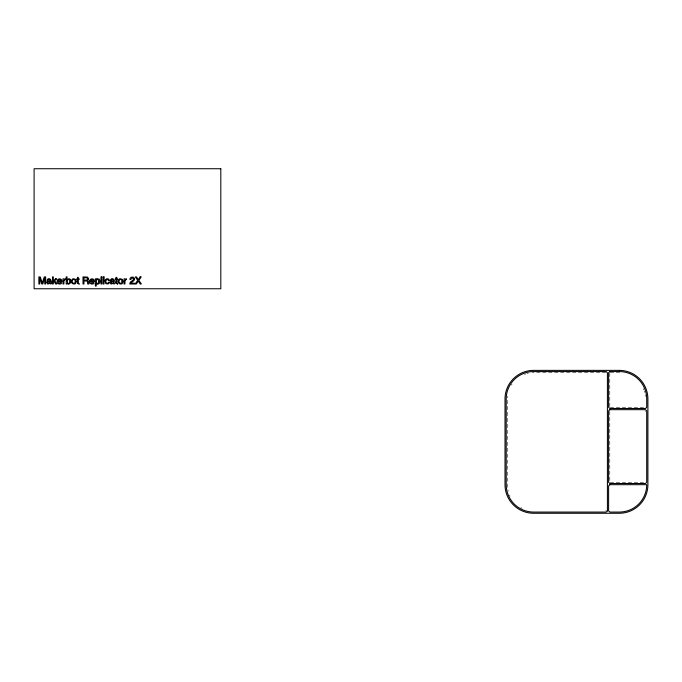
<?xml version="1.0" encoding="UTF-8"?>
<svg xmlns="http://www.w3.org/2000/svg" width="682" height="682" viewBox="0 0 682 682"><rect width="100%" height="100%" fill="white"/><g stroke="black" fill="none" stroke-linecap="round" stroke-linejoin="round"><path stroke-width="0.51" stroke-dasharray="3.41 2.56" d="M605.735 510.878L606.221 510.383M605.735 372.756L533.588 372.756A26.197 26.197 0 0 0 532.267 372.79M610.288 372.756L619.324 372.756A26.197 26.197 0 0 1 621.975 372.892M610.288 407.29L643.97 407.29M610.288 482.302L643.97 482.302M645.027 410.862L645.522 411.357M609.793 373.25L609.793 406.796M609.793 411.357L609.793 481.807M522.054 508.201A26.197 26.197 0 0 1 520.878 507.587M510.076 496.223A26.197 26.197 0 0 1 509.522 495.013M508.235 491.253A26.197 26.197 0 0 1 507.928 489.957M507.527 487.332A26.197 26.197 0 0 1 507.399 484.68L507.399 398.953A26.197 26.197 0 0 1 507.527 396.302M511.364 385.1A26.197 26.197 0 0 1 512.088 383.992M524.492 374.384A26.197 26.197 0 0 1 525.745 373.958M527.024 373.591A26.197 26.197 0 0 1 528.32 373.293M643.399 388.621A26.197 26.197 0 0 1 643.885 389.857M644.319 391.11A26.197 26.197 0 0 1 644.686 392.389M645.215 394.989A26.197 26.197 0 0 1 645.385 396.302"/><path stroke-width="1.02" d="M70.152 279.356C72.173 281.385 69.325 286.056 66.998 283.337L66.998 284.002L66.197 284.002L66.197 276.875L67.049 276.875L67.049 279.45L69.044 278.733A1.952 1.952 0 0 1 70.152 279.356M44.773 278.009L44.756 284.002L45.668 284.002L45.668 276.901L44.304 276.901L42.275 282.902L40.238 276.901L38.865 276.901L38.865 284.002L39.778 284.002L39.761 278.009L41.798 284.002L42.744 284.002L44.773 278.009M99.026 281.385C95.83 289.151 95.224 273.9 99.026 281.385M67.024 280.89C69.087 289.518 71.849 274.863 67.024 280.89M76.239 281.299C76.418 286.585 68.72 283.294 72.079 279.45A2.14 2.14 0 0 1 73.332 278.725L75.549 279.339L76.239 281.299M105.019 280.907L105.906 283.729L108.37 283.882A1.773 1.773 0 0 0 109.154 283.056L109.401 282.169L108.557 282.169L108.123 283.073L106.938 283.371A1.066 1.066 0 0 1 106.23 282.877C104.627 281.112 107.594 277.727 108.557 280.566L109.401 280.566C109.367 277.796 104.934 278.307 105.019 280.907M122.999 281.299C123.169 286.585 115.48 283.294 118.839 279.45A2.14 2.14 0 0 1 120.083 278.725L122.308 279.339L122.999 281.299M57.22 280.916C55.634 285.247 63.682 284.428 60.979 282.374L59.215 283.397L58.106 281.692L61.9 281.692C62.735 278.401 57.424 277.617 57.22 280.916M89.674 280.916C88.089 285.247 96.136 284.428 93.425 282.374L91.669 283.397L90.561 281.692L94.355 281.692C95.19 278.401 89.879 277.617 89.674 280.916M99.913 281.299C100.373 283.337 97.662 285.298 96.23 283.422L96.23 286.065L95.361 286.065L95.361 278.844L96.205 278.844L96.205 279.535L97.253 278.767L98.975 279.074A2.174 2.174 0 0 1 99.76 280.191L99.913 281.299M87.654 278.904L86.793 280.089L83.971 280.157L83.971 277.727L87.1 277.872L87.654 278.904M46.802 282.305L47.749 284.062L50.263 283.311L50.681 284.027C53.494 284.027 49.454 274.701 47.041 280.404L47.851 280.404L48.439 279.526L50.17 279.893C50.604 281.896 46.93 280.276 46.802 282.305M110.058 282.305L111.013 284.062L113.527 283.311L113.945 284.027C116.963 283.942 112.59 274.744 110.296 280.404L111.115 280.404L111.703 279.526L113.425 279.893C113.868 281.896 110.186 280.276 110.058 282.305M134.533 279.126L133.945 280.549L130.722 283.175L134.499 283.175L134.499 284.002L129.75 284.002L130.322 282.118L133.178 280.089L133.484 278.623L131.831 277.898L130.799 279.535L129.921 279.535C129.546 277.148 133.058 276.133 134.226 278.026A2.089 2.089 0 0 1 134.533 279.126M75.335 281.325C75.608 285.153 70.485 282.842 72.676 280.046A1.185 1.185 0 0 1 73.46 279.475L74.884 279.833L75.335 281.325M122.087 281.325C122.359 285.153 117.244 282.842 119.435 280.046A1.185 1.185 0 0 1 120.22 279.475L121.643 279.833L122.087 281.325M88.634 278.819L87.628 280.507L88.421 281.316L88.899 284.002L87.722 284.002L87.39 281.436L86.154 280.958L83.971 280.958L83.971 284.002L83.008 284.002L83.008 276.901L87.628 277.139L88.634 278.819M50.221 282.067C48.789 285.502 46.044 280.924 50.221 281.368L50.221 282.067M113.485 282.067C112.044 285.502 109.308 280.924 113.485 281.368L113.485 282.067M63.955 280.507L63.869 284.002L63 284.002L63 278.827L63.818 278.827C63.486 280.046 67.876 277.276 63.955 280.507M125.011 280.507L124.925 284.002L124.056 284.002L124.056 278.827L124.883 278.827C124.55 280.046 128.932 277.276 125.011 280.507M58.251 280.387L58.132 281.001L61.013 281.001L59.956 279.509L58.251 280.387M90.706 280.387L90.587 281.001L93.46 281.001L92.411 279.509L90.706 280.387M140.117 276.901L138.318 279.62L136.511 276.901L135.309 276.901L137.687 280.362L135.147 284.002L136.306 284.002L138.275 281.078L140.185 284.002L141.379 284.002L138.881 280.362L141.268 276.901L140.117 276.901M609.793 371.571L608.608 372.756L608.608 407.29L609.793 408.475L645.522 408.475L646.707 407.29L646.707 398.953A27.382 27.382 0 0 0 619.324 371.571L609.793 371.571M609.793 409.669L608.608 410.862L608.608 482.302L609.793 483.495L645.522 483.495L646.707 482.302L646.707 410.862L645.522 409.669L609.793 409.669M609.793 484.68L608.608 485.874L608.608 510.878L609.793 512.071L619.324 512.071A27.382 27.382 0 0 0 646.707 484.68L609.793 484.68M607.415 510.878L606.221 512.071L533.588 512.071A27.382 27.382 0 0 1 506.206 484.68L506.206 398.953A27.382 27.382 0 0 1 533.588 371.571L606.221 371.571L607.415 372.756L607.415 510.878M55.566 278.827L53.332 281.027L53.332 276.901L52.497 276.901L52.497 284.002L53.332 284.002L53.332 282.058L54.066 281.393L55.677 284.002L56.794 284.002L54.696 280.762L56.683 278.827L55.566 278.827M79.155 284.002L77.501 283.414L77.45 279.535L76.751 279.535L76.751 278.827L77.45 278.827L77.45 277.378L78.328 277.378L78.328 278.827L79.155 278.827L79.155 279.535L78.328 279.535L78.328 282.911L79.155 284.002M117.662 284.002L116.008 283.414L115.957 279.535L115.249 279.535L115.249 278.827L115.957 278.827L115.957 277.378L116.835 277.378L116.835 278.827L117.662 278.827L117.662 279.535L116.835 279.535L116.835 282.911L117.662 284.002M220.806 168.735L34.1 168.735L34.1 288.759L220.806 288.759L220.806 168.735M101.823 276.901L100.953 276.901L100.953 284.002L101.823 284.002L101.823 276.901M104.014 276.901L103.127 276.901L103.127 277.889L104.014 277.889L104.014 276.901M104.014 278.844L103.127 278.844L103.127 284.002L104.014 284.002L104.014 278.844M619.324 370.377L533.588 370.377A28.576 28.576 0 0 0 505.012 398.953L505.012 484.68A28.576 28.576 0 0 0 533.588 513.265L619.324 513.265A28.576 28.576 0 0 0 647.9 484.68L647.9 398.953A28.576 28.576 0 0 0 619.324 370.377"/></g></svg>
